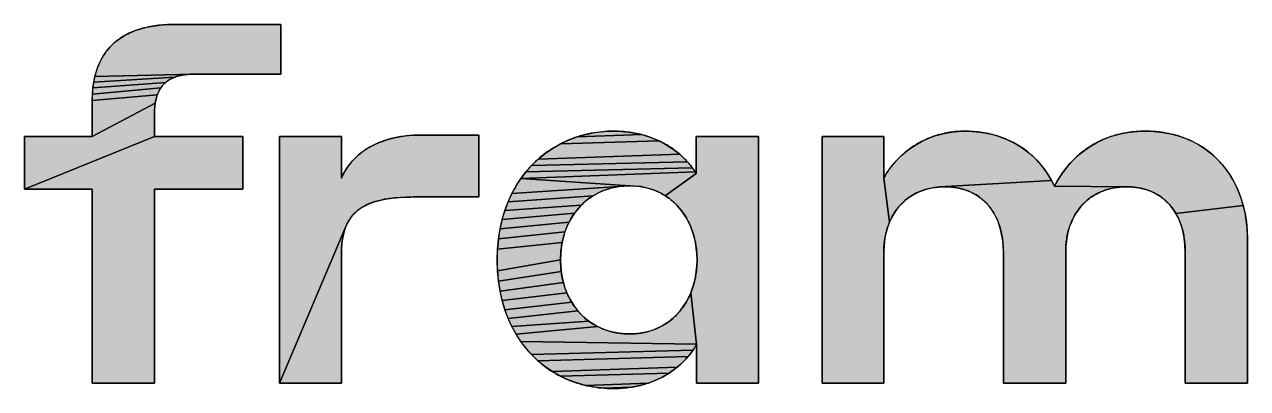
# Model space of a CAD drawing. Header units: millimetres. Extents: x 0 to 594, y 0 to 420.
# Drawn here: x 489.77 to 514, y 74.31 to 81.52 of the extents above; entities that cross this region are included whole.
import ezdxf

# ---------------------------------------------------------------- set-up
doc = ezdxf.new("R2010")
doc.units = ezdxf.units.MM
doc.header["$LTSCALE"] = 32.67
doc.layers.get('0').update_dxf_attribs({"linetype": 'CONTINUOUS'})

msp = doc.modelspace()

# ---------------------------------------------------------------- hatches: boundary and pattern name
at = {"linetype": 'CONTINUOUS'}
for points in [[(492.598, 81.521), (492.746, 81.524), (494.851, 81.524), (494.851, 80.539), (493.123, 80.539), (491.166, 80.494), (491.196, 80.601), (491.232, 80.702), (491.275, 80.798), (491.324, 80.888), (491.381, 80.973), (491.444, 81.052), (491.514, 81.126), (491.59, 81.193), (491.674, 81.255), (491.765, 81.31), (491.863, 81.359), (491.968, 81.403), (492.079, 81.439), (492.198, 81.47), (492.324, 81.493), (492.458, 81.51)], [(492.609, 80.406), (492.569, 80.376), (491.127, 80.266), (491.143, 80.383), (492.747, 80.48), (492.698, 80.458), (492.651, 80.434)], [(492.801, 80.498), (492.747, 80.48), (491.143, 80.383), (491.166, 80.494), (493.123, 80.539), (493.051, 80.537), (492.983, 80.532), (492.918, 80.524), (492.858, 80.512)], [(492.423, 80.177), (492.403, 80.128), (491.114, 80.017), (491.117, 80.144), (492.472, 80.266), (492.446, 80.223)], [(492.501, 80.305), (492.472, 80.266), (491.117, 80.144), (491.127, 80.266), (492.569, 80.376), (492.533, 80.342)], [(492.35, 79.776), (492.35, 79.303), (489.772, 78.26), (489.772, 79.303), (491.114, 79.303), (492.363, 79.965), (492.356, 79.905), (492.351, 79.842)], [(492.373, 80.022), (492.363, 79.965), (491.114, 79.303), (491.114, 80.017), (492.403, 80.128), (492.387, 80.077)], [(494.098, 79.303), (494.098, 78.26), (492.35, 78.26), (492.35, 74.417), (491.114, 74.417), (491.114, 78.26), (489.772, 78.26), (492.35, 79.303)], [(497.507, 79.329), (497.634, 79.332), (498.773, 79.332), (498.773, 78.106), (497.469, 78.106), (497.342, 78.104), (497.222, 78.098), (497.109, 78.089), (497.002, 78.076), (496.902, 78.06), (496.808, 78.039), (496.72, 78.015), (496.638, 77.987), (496.562, 77.955), (496.492, 77.919), (496.427, 77.879), (496.369, 77.835), (496.311, 77.783), (496.259, 77.726), (496.213, 77.663), (496.174, 77.596), (496.14, 77.524), (494.823, 74.417), (494.823, 79.303), (496.05, 79.303), (496.05, 78.482), (496.079, 78.542), (496.115, 78.608), (496.159, 78.678), (496.213, 78.752), (496.276, 78.827), (496.35, 78.902), (496.413, 78.958), (496.483, 79.012), (496.56, 79.064), (496.645, 79.113), (496.738, 79.159), (496.838, 79.201), (496.947, 79.238), (497.066, 79.27), (497.167, 79.292), (497.274, 79.309), (497.387, 79.321)], [(502.119, 79.306), (502.231, 79.266), (502.336, 79.221), (500.387, 79.158), (500.549, 79.234), (500.718, 79.296), (502, 79.341)], [(501.255, 79.402), (501.443, 79.409), (501.594, 79.405), (501.737, 79.391), (501.872, 79.37), (502, 79.341), (500.718, 79.296), (500.892, 79.345), (501.071, 79.381)], [(503.075, 78.569), (503.075, 79.303), (504.311, 79.303), (504.311, 74.417), (503.085, 74.417), (503.085, 75.189), (502.971, 76.206), (503.008, 76.306), (503.039, 76.409), (503.063, 76.517), (503.08, 76.628), (503.091, 76.743), (503.095, 76.86), (503.091, 76.977), (503.08, 77.092), (503.063, 77.203), (503.039, 77.31), (503.008, 77.414), (502.971, 77.514), (502.927, 77.61), (502.878, 77.7), (502.822, 77.786), (502.761, 77.867), (502.695, 77.942), (502.623, 78.011), (502.546, 78.075), (502.464, 78.132)], [(506.796, 77.024), (506.796, 74.417), (505.57, 74.417), (505.57, 79.303), (506.796, 79.303), (506.796, 78.482), (506.907, 77.608), (506.873, 77.52), (506.846, 77.428), (506.824, 77.332), (506.808, 77.233), (506.799, 77.13)], [(508.399, 79.409), (508.543, 79.405), (508.684, 79.392), (508.82, 79.37), (508.951, 79.341), (509.078, 79.304), (509.2, 79.258), (509.317, 79.206), (509.429, 79.146), (509.535, 79.079), (509.636, 79.005), (509.732, 78.925), (509.821, 78.839), (509.905, 78.746), (509.982, 78.647), (510.053, 78.543), (510.117, 78.433), (507.9, 78.305), (507.8, 78.294), (507.705, 78.277), (507.613, 78.253), (507.526, 78.222), (507.443, 78.186), (507.364, 78.143), (507.289, 78.094), (507.22, 78.04), (507.155, 77.98), (507.095, 77.916), (507.04, 77.846), (506.99, 77.771), (506.946, 77.692), (506.907, 77.608), (506.796, 78.482), (506.834, 78.552), (506.881, 78.625), (506.937, 78.7), (507, 78.778), (507.072, 78.856), (507.152, 78.933), (507.24, 79.008), (507.337, 79.08), (507.441, 79.148), (507.554, 79.21), (507.675, 79.266), (507.803, 79.315), (507.912, 79.347), (508.026, 79.373), (508.145, 79.393), (508.27, 79.405)], [(511.971, 79.409), (512.145, 79.403), (512.312, 79.385), (512.473, 79.356), (512.627, 79.315), (512.774, 79.264), (512.914, 79.202), (513.047, 79.13), (513.171, 79.049), (513.288, 78.958), (513.397, 78.858), (513.498, 78.749), (513.59, 78.632), (513.674, 78.507), (513.748, 78.375), (513.813, 78.235), (513.869, 78.089), (513.915, 77.936), (512.58, 77.78), (512.532, 77.854), (512.48, 77.923), (512.423, 77.987), (512.361, 78.046), (512.294, 78.099), (512.223, 78.147), (512.147, 78.189), (512.067, 78.225), (511.982, 78.254), (511.894, 78.278), (511.801, 78.295), (511.705, 78.305), (511.605, 78.308), (510.175, 78.318), (510.221, 78.404), (510.274, 78.493), (510.335, 78.584), (510.405, 78.676), (510.482, 78.768), (510.569, 78.859), (510.665, 78.946), (510.769, 79.03), (510.884, 79.109), (511.008, 79.181), (511.142, 79.246), (511.286, 79.301), (511.409, 79.338), (511.539, 79.368), (511.676, 79.391), (511.82, 79.404)], [(502.433, 79.172), (502.552, 79.102), (502.658, 79.028), (502.752, 78.952), (499.945, 78.854), (500.084, 78.968), (500.232, 79.069), (500.387, 79.158), (502.336, 79.221)], [(502.964, 78.734), (503.001, 78.686), (499.705, 78.604), (499.815, 78.728), (502.905, 78.804)], [(502.834, 78.877), (502.905, 78.804), (499.815, 78.728), (499.945, 78.854), (502.752, 78.952)], [(503.032, 78.642), (503.056, 78.603), (499.603, 78.469), (499.705, 78.604), (503.001, 78.686)], [(503.075, 78.569), (502.464, 78.132), (502.376, 78.182), (502.285, 78.225), (502.189, 78.261), (502.088, 78.29), (501.983, 78.311), (501.874, 78.323), (501.762, 78.328), (499.603, 78.469), (503.056, 78.603)], [(501.127, 78.182), (501.037, 78.132), (499.352, 78.011), (499.426, 78.173), (501.645, 78.323), (501.533, 78.311), (501.424, 78.29), (501.321, 78.261), (501.221, 78.225)], [(499.51, 78.326), (499.603, 78.469), (501.762, 78.328), (501.645, 78.323), (499.426, 78.173)], [(508.103, 78.305), (508.003, 78.308), (507.9, 78.305), (510.117, 78.433), (510.175, 78.318), (511.605, 78.308), (511.502, 78.305), (511.402, 78.294), (511.307, 78.277), (511.215, 78.253), (511.128, 78.222), (511.044, 78.186), (510.966, 78.143), (510.891, 78.094), (510.821, 78.04), (510.757, 77.98), (510.697, 77.916), (510.642, 77.846), (510.592, 77.771), (510.547, 77.692), (510.509, 77.608), (510.475, 77.52), (510.448, 77.428), (510.426, 77.332), (510.41, 77.233), (510.401, 77.13), (510.398, 77.024), (510.398, 74.417), (509.162, 74.417), (509.162, 77.024), (509.159, 77.133), (509.15, 77.237), (509.135, 77.338), (509.115, 77.435), (509.089, 77.528), (509.057, 77.617), (509.02, 77.7), (508.978, 77.78), (508.931, 77.854), (508.878, 77.923), (508.821, 77.987), (508.759, 78.046), (508.692, 78.099), (508.621, 78.147), (508.545, 78.189), (508.465, 78.225), (508.381, 78.254), (508.292, 78.278), (508.199, 78.295)], [(500.874, 78.011), (500.8, 77.942), (499.287, 77.84), (499.352, 78.011), (501.037, 78.132), (500.953, 78.075)], [(500.612, 77.7), (500.562, 77.61), (499.192, 77.472), (499.234, 77.66), (500.669, 77.786)], [(500.731, 77.867), (500.669, 77.786), (499.234, 77.66), (499.287, 77.84), (500.8, 77.942)], [(513.915, 77.936), (513.952, 77.776), (513.978, 77.611), (513.994, 77.441), (513.999, 77.265), (513.999, 74.417), (512.763, 74.417), (512.763, 77.024), (512.76, 77.133), (512.751, 77.237), (512.737, 77.338), (512.716, 77.435), (512.69, 77.528), (512.659, 77.617), (512.622, 77.7), (512.58, 77.78)], [(500.517, 77.514), (500.479, 77.414), (499.161, 77.276), (499.192, 77.472), (500.562, 77.61)], [(496.05, 76.985), (496.05, 74.417), (494.823, 74.417), (496.14, 77.524), (496.112, 77.447), (496.089, 77.365), (496.072, 77.278), (496.06, 77.186), (496.052, 77.088)], [(500.448, 77.31), (500.423, 77.203), (499.142, 77.072), (499.161, 77.276), (500.479, 77.414)], [(500.405, 77.092), (500.394, 76.977), (500.391, 76.86), (499.142, 76.645), (499.136, 76.86), (499.142, 77.072), (500.423, 77.203)], [(500.394, 76.743), (500.405, 76.628), (499.161, 76.439), (499.142, 76.645), (500.391, 76.86)], [(500.423, 76.517), (500.448, 76.409), (499.192, 76.242), (499.161, 76.439), (500.405, 76.628)], [(500.479, 76.306), (500.517, 76.206), (499.234, 76.052), (499.192, 76.242), (500.448, 76.409)], [(500.562, 76.11), (500.612, 76.019), (499.287, 75.872), (499.234, 76.052), (500.517, 76.206)], [(501.762, 75.392), (501.874, 75.396), (501.983, 75.409), (502.088, 75.43), (502.189, 75.458), (502.285, 75.494), (502.376, 75.538), (502.464, 75.588), (502.546, 75.645), (502.623, 75.708), (502.695, 75.778), (502.761, 75.853), (502.822, 75.934), (502.878, 76.019), (502.927, 76.11), (502.971, 76.206), (503.085, 75.189), (499.602, 75.242), (499.509, 75.386), (501.127, 75.538), (501.221, 75.494), (501.321, 75.458), (501.424, 75.43), (501.533, 75.409), (501.645, 75.396)], [(500.669, 75.934), (500.731, 75.853), (499.351, 75.701), (499.287, 75.872), (500.612, 76.019)], [(500.874, 75.708), (500.953, 75.645), (499.425, 75.539), (499.351, 75.701), (500.731, 75.853), (500.8, 75.778)], [(501.037, 75.588), (501.127, 75.538), (499.509, 75.386), (499.425, 75.539), (500.953, 75.645)], [(503.044, 75.115), (503.015, 75.07), (499.814, 74.984), (499.704, 75.108), (499.602, 75.242), (503.085, 75.189), (503.067, 75.155)], [(502.979, 75.02), (502.921, 74.948), (499.944, 74.859), (499.814, 74.984), (503.015, 75.07)], [(502.852, 74.871), (502.771, 74.792), (502.701, 74.733), (500.229, 74.646), (500.082, 74.746), (499.944, 74.859), (502.921, 74.948)], [(502.625, 74.674), (502.541, 74.617), (500.384, 74.558), (500.229, 74.646), (502.701, 74.733)], [(502.45, 74.562), (502.351, 74.51), (502.245, 74.462), (502.13, 74.419), (500.886, 74.374), (500.713, 74.422), (500.545, 74.484), (500.384, 74.558), (502.541, 74.617)], [(502.008, 74.383), (501.904, 74.358), (501.794, 74.338), (501.247, 74.318), (501.064, 74.339), (500.886, 74.374), (502.13, 74.419)], [(501.68, 74.323), (501.559, 74.314), (501.434, 74.311), (501.247, 74.318), (501.794, 74.338)]]:
    msp.add_hatch(color=7, dxfattribs=at).paths.add_polyline_path(points)

# ---------------------------------------------------------------- linework, layer by layer
at = {"color": 7, "linetype": 'CONTINUOUS'}
for p, q in [((494.851, 81.524), (492.746, 81.524)), ((494.851, 80.539), (494.851, 81.524)), ((493.123, 80.539), (494.851, 80.539)), ((491.114, 80.017), (491.114, 79.303)), ((492.35, 79.303), (492.35, 79.776)), ((491.114, 79.303), (489.772, 79.303)), ((489.772, 79.303), (489.772, 78.26)), ((494.098, 79.303), (492.35, 79.303)), ((494.098, 78.26), (494.098, 79.303)), ((496.05, 79.303), (494.823, 79.303)), ((494.823, 79.303), (494.823, 74.417)), ((496.05, 78.482), (496.05, 79.303)), ((498.773, 79.332), (497.634, 79.332)), ((498.773, 78.106), (498.773, 79.332)), ((504.311, 79.303), (503.075, 79.303)), ((503.075, 79.303), (503.075, 78.569)), ((504.311, 74.417), (504.311, 79.303)), ((506.796, 79.303), (505.57, 79.303)), ((505.57, 79.303), (505.57, 74.417)), ((506.796, 78.482), (506.796, 79.303)), ((489.772, 78.26), (491.114, 78.26)), ((491.114, 78.26), (491.114, 74.417)), ((492.35, 78.26), (494.098, 78.26)), ((492.35, 74.417), (492.35, 78.26)), ((497.469, 78.106), (498.773, 78.106)), ((513.999, 74.417), (513.999, 77.265)), ((496.05, 74.417), (496.05, 76.985)), ((506.796, 74.417), (506.796, 77.024)), ((509.162, 77.024), (509.162, 74.417)), ((510.398, 74.417), (510.398, 77.024)), ((512.763, 77.024), (512.763, 74.417)), ((503.085, 75.189), (503.085, 74.417)), ((491.114, 74.417), (492.35, 74.417)), ((494.823, 74.417), (496.05, 74.417)), ((503.085, 74.417), (504.311, 74.417)), ((505.57, 74.417), (506.796, 74.417)), ((509.162, 74.417), (510.398, 74.417)), ((512.763, 74.417), (513.999, 74.417))]:
    msp.add_line(p, q, dxfattribs=at)
for points in [[(492.746, 81.524), (492.699, 81.524), (492.652, 81.523), (492.607, 81.521), (492.561, 81.519), (492.517, 81.516), (492.473, 81.512), (492.431, 81.507), (492.388, 81.502), (492.347, 81.497), (492.306, 81.49), (492.266, 81.483), (492.227, 81.476), (492.188, 81.467), (492.15, 81.458), (492.113, 81.449), (492.076, 81.438), (492.04, 81.427), (492.005, 81.416), (491.971, 81.404), (491.937, 81.391), (491.904, 81.377), (491.871, 81.363), (491.84, 81.349), (491.809, 81.333), (491.779, 81.318), (491.749, 81.301), (491.72, 81.284), (491.692, 81.266), (491.664, 81.248), (491.638, 81.229), (491.611, 81.21), (491.586, 81.189), (491.561, 81.169), (491.537, 81.147), (491.514, 81.126), (491.491, 81.103), (491.469, 81.08), (491.447, 81.057), (491.427, 81.032), (491.407, 81.008), (491.387, 80.982), (491.369, 80.957), (491.351, 80.93), (491.333, 80.903), (491.317, 80.876), (491.301, 80.848), (491.285, 80.819), (491.271, 80.79), (491.257, 80.76), (491.243, 80.73), (491.231, 80.699), (491.219, 80.668), (491.207, 80.636), (491.197, 80.604), (491.187, 80.571), (491.177, 80.538), (491.168, 80.504), (491.16, 80.469), (491.153, 80.434), (491.146, 80.399), (491.14, 80.363), (491.135, 80.326), (491.13, 80.29), (491.126, 80.252), (491.122, 80.214), (491.119, 80.176), (491.117, 80.137), (491.115, 80.098), (491.114, 80.058), (491.114, 80.017)], [(492.598, 81.521), (492.746, 81.524), (494.851, 81.524), (494.851, 80.539), (493.123, 80.539), (491.166, 80.494), (491.196, 80.601), (491.232, 80.702), (491.275, 80.798), (491.324, 80.888), (491.381, 80.973), (491.444, 81.052), (491.514, 81.126), (491.59, 81.193), (491.674, 81.255), (491.765, 81.31), (491.863, 81.359), (491.968, 81.403), (492.079, 81.439), (492.198, 81.47), (492.324, 81.493), (492.458, 81.51), (492.598, 81.521)], [(492.609, 80.406), (492.569, 80.376), (491.127, 80.266), (491.143, 80.383), (492.747, 80.48), (492.698, 80.458), (492.651, 80.434), (492.609, 80.406)], [(492.801, 80.498), (492.747, 80.48), (491.143, 80.383), (491.166, 80.494), (493.123, 80.539), (493.051, 80.537), (492.983, 80.532), (492.918, 80.524), (492.858, 80.512), (492.801, 80.498)], [(492.35, 79.776), (492.35, 79.797), (492.351, 79.817), (492.351, 79.837), (492.352, 79.857), (492.353, 79.877), (492.355, 79.896), (492.357, 79.915), (492.359, 79.934), (492.361, 79.952), (492.364, 79.971), (492.367, 79.989), (492.37, 80.006), (492.374, 80.024), (492.378, 80.041), (492.382, 80.058), (492.386, 80.075), (492.391, 80.091), (492.396, 80.107), (492.401, 80.123), (492.407, 80.138), (492.413, 80.153), (492.419, 80.168), (492.426, 80.183), (492.432, 80.197), (492.44, 80.212), (492.447, 80.225), (492.455, 80.239), (492.463, 80.252), (492.471, 80.265), (492.48, 80.278), (492.489, 80.29), (492.498, 80.302), (492.508, 80.314), (492.518, 80.325), (492.528, 80.337), (492.539, 80.348), (492.55, 80.358), (492.561, 80.368), (492.573, 80.379), (492.584, 80.388), (492.597, 80.398), (492.609, 80.407), (492.622, 80.416), (492.635, 80.424), (492.649, 80.432), (492.663, 80.44), (492.677, 80.448), (492.692, 80.455), (492.707, 80.462), (492.722, 80.469), (492.737, 80.476), (492.753, 80.482), (492.77, 80.488), (492.786, 80.493), (492.803, 80.498), (492.82, 80.503), (492.838, 80.508), (492.856, 80.512), (492.874, 80.516), (492.893, 80.52), (492.912, 80.523), (492.932, 80.526), (492.951, 80.529), (492.972, 80.531), (492.992, 80.533), (493.013, 80.535), (493.034, 80.536), (493.056, 80.537), (493.078, 80.538), (493.1, 80.539), (493.123, 80.539)], [(492.423, 80.177), (492.403, 80.128), (491.114, 80.017), (491.117, 80.144), (492.472, 80.266), (492.446, 80.223), (492.423, 80.177)], [(492.501, 80.305), (492.472, 80.266), (491.117, 80.144), (491.127, 80.266), (492.569, 80.376), (492.533, 80.342), (492.501, 80.305)], [(492.35, 79.776), (492.35, 79.303), (489.772, 78.26), (489.772, 79.303), (491.114, 79.303), (492.363, 79.965), (492.356, 79.905), (492.351, 79.842), (492.35, 79.776)], [(492.373, 80.022), (492.363, 79.965), (491.114, 79.303), (491.114, 80.017), (492.403, 80.128), (492.387, 80.077), (492.373, 80.022)], [(494.098, 79.303), (494.098, 78.26), (492.35, 78.26), (492.35, 74.417), (491.114, 74.417), (491.114, 78.26), (489.772, 78.26), (492.35, 79.303), (494.098, 79.303)], [(497.507, 79.329), (497.634, 79.332), (498.773, 79.332), (498.773, 78.106), (497.469, 78.106), (497.342, 78.104), (497.222, 78.098), (497.109, 78.089), (497.002, 78.076), (496.902, 78.06), (496.808, 78.039), (496.72, 78.015), (496.638, 77.987), (496.562, 77.955), (496.492, 77.919), (496.427, 77.879), (496.369, 77.835), (496.311, 77.783), (496.259, 77.726), (496.213, 77.663), (496.174, 77.596), (496.14, 77.524), (494.823, 74.417), (494.823, 79.303), (496.05, 79.303), (496.05, 78.482), (496.079, 78.542), (496.115, 78.608), (496.159, 78.678), (496.213, 78.752), (496.276, 78.827), (496.35, 78.902), (496.413, 78.958), (496.483, 79.012), (496.56, 79.064), (496.645, 79.113), (496.738, 79.159), (496.838, 79.201), (496.947, 79.238), (497.066, 79.27), (497.167, 79.292), (497.274, 79.309), (497.387, 79.321), (497.507, 79.329)], [(497.634, 79.332), (497.593, 79.332), (497.554, 79.331), (497.515, 79.329), (497.477, 79.328), (497.439, 79.325), (497.402, 79.323), (497.366, 79.319), (497.33, 79.316), (497.295, 79.311), (497.26, 79.307), (497.226, 79.302), (497.193, 79.296), (497.16, 79.29), (497.128, 79.284), (497.097, 79.277), (497.066, 79.27), (497.031, 79.262), (496.997, 79.253), (496.964, 79.243), (496.931, 79.233), (496.9, 79.223), (496.869, 79.212), (496.838, 79.201), (496.809, 79.19), (496.78, 79.178), (496.751, 79.166), (496.724, 79.153), (496.697, 79.14), (496.671, 79.127), (496.645, 79.113), (496.616, 79.097), (496.588, 79.081), (496.56, 79.064), (496.534, 79.047), (496.508, 79.03), (496.483, 79.012), (496.459, 78.994), (496.436, 78.976), (496.413, 78.958), (496.391, 78.939), (496.37, 78.921), (496.35, 78.902), (496.329, 78.882), (496.308, 78.861), (496.289, 78.841), (496.27, 78.82), (496.252, 78.8), (496.234, 78.779), (496.218, 78.759), (496.202, 78.738), (496.187, 78.718), (496.173, 78.698), (496.159, 78.678), (496.146, 78.659), (496.134, 78.639), (496.122, 78.62), (496.111, 78.601), (496.101, 78.583), (496.091, 78.565), (496.082, 78.548), (496.073, 78.53), (496.065, 78.514), (496.057, 78.498), (496.05, 78.482)], [(501.443, 79.409), (501.386, 79.409), (501.329, 79.407), (501.272, 79.403), (501.216, 79.399), (501.16, 79.393), (501.104, 79.385), (501.049, 79.377), (500.995, 79.367), (500.94, 79.356), (500.886, 79.344), (500.833, 79.33), (500.78, 79.315), (500.728, 79.299), (500.676, 79.282), (500.625, 79.264), (500.574, 79.244), (500.524, 79.223), (500.474, 79.201), (500.426, 79.177), (500.377, 79.153), (500.33, 79.127), (500.283, 79.1), (500.236, 79.072), (500.191, 79.043), (500.146, 79.012), (500.102, 78.981), (500.059, 78.948), (500.016, 78.914), (499.974, 78.879), (499.933, 78.843), (499.893, 78.806), (499.854, 78.768), (499.815, 78.728), (499.778, 78.689), (499.743, 78.649), (499.708, 78.608), (499.674, 78.565), (499.641, 78.522), (499.609, 78.478), (499.577, 78.432), (499.547, 78.386), (499.518, 78.339), (499.489, 78.29), (499.462, 78.241), (499.435, 78.191), (499.41, 78.14), (499.385, 78.088), (499.362, 78.035), (499.34, 77.981), (499.318, 77.926), (499.298, 77.871), (499.279, 77.814), (499.261, 77.756), (499.244, 77.698), (499.228, 77.639), (499.214, 77.578), (499.201, 77.517), (499.188, 77.455), (499.178, 77.393), (499.168, 77.329), (499.159, 77.264), (499.152, 77.199), (499.146, 77.133), (499.142, 77.066), (499.138, 76.998), (499.136, 76.929), (499.136, 76.86)], [(502.119, 79.306), (502.231, 79.266), (502.336, 79.221), (500.387, 79.158), (500.549, 79.234), (500.718, 79.296), (502, 79.341), (502.119, 79.306)], [(501.255, 79.402), (501.443, 79.409), (501.594, 79.405), (501.737, 79.391), (501.872, 79.37), (502, 79.341), (500.718, 79.296), (500.892, 79.345), (501.071, 79.381), (501.255, 79.402)], [(503.075, 78.569), (503.07, 78.579), (503.064, 78.589), (503.058, 78.6), (503.051, 78.611), (503.044, 78.623), (503.036, 78.635), (503.027, 78.648), (503.018, 78.662), (503.009, 78.675), (502.998, 78.69), (502.987, 78.704), (502.976, 78.719), (502.964, 78.734), (502.95, 78.751), (502.936, 78.768), (502.921, 78.786), (502.905, 78.804), (502.888, 78.822), (502.871, 78.84), (502.853, 78.858), (502.834, 78.877), (502.815, 78.896), (502.795, 78.915), (502.774, 78.934), (502.752, 78.952), (502.73, 78.971), (502.707, 78.99), (502.683, 79.009), (502.658, 79.028), (502.633, 79.047), (502.607, 79.065), (502.58, 79.084), (502.552, 79.102), (502.524, 79.12), (502.494, 79.137), (502.464, 79.155), (502.433, 79.172), (502.404, 79.187), (502.374, 79.203), (502.344, 79.217), (502.313, 79.232), (502.281, 79.246), (502.248, 79.259), (502.215, 79.273), (502.181, 79.285), (502.146, 79.298), (502.11, 79.309), (502.074, 79.321), (502.037, 79.331), (502, 79.341), (501.966, 79.35), (501.933, 79.357), (501.898, 79.365), (501.864, 79.371), (501.828, 79.378), (501.792, 79.383), (501.756, 79.389), (501.719, 79.393), (501.681, 79.397), (501.643, 79.401), (501.604, 79.404), (501.565, 79.406), (501.525, 79.408), (501.484, 79.409), (501.443, 79.409)], [(503.075, 78.569), (503.075, 79.303), (504.311, 79.303), (504.311, 74.417), (503.085, 74.417), (503.085, 75.189), (502.971, 76.206), (503.008, 76.306), (503.039, 76.409), (503.063, 76.517), (503.08, 76.628), (503.091, 76.743), (503.095, 76.86), (503.091, 76.977), (503.08, 77.092), (503.063, 77.203), (503.039, 77.31), (503.008, 77.414), (502.971, 77.514), (502.927, 77.61), (502.878, 77.7), (502.822, 77.786), (502.761, 77.867), (502.695, 77.942), (502.623, 78.011), (502.546, 78.075), (502.464, 78.132), (503.075, 78.569)], [(506.796, 77.024), (506.796, 74.417), (505.57, 74.417), (505.57, 79.303), (506.796, 79.303), (506.796, 78.482), (506.907, 77.608), (506.873, 77.52), (506.846, 77.428), (506.824, 77.332), (506.808, 77.233), (506.799, 77.13), (506.796, 77.024)], [(508.399, 79.409), (508.543, 79.405), (508.684, 79.392), (508.82, 79.37), (508.951, 79.341), (509.078, 79.304), (509.2, 79.258), (509.317, 79.206), (509.429, 79.146), (509.535, 79.079), (509.636, 79.005), (509.732, 78.925), (509.821, 78.839), (509.905, 78.746), (509.982, 78.647), (510.053, 78.543), (510.117, 78.433), (507.9, 78.305), (507.8, 78.294), (507.705, 78.277), (507.613, 78.253), (507.526, 78.222), (507.443, 78.186), (507.364, 78.143), (507.289, 78.094), (507.22, 78.04), (507.155, 77.98), (507.095, 77.916), (507.04, 77.846), (506.99, 77.771), (506.946, 77.692), (506.907, 77.608), (506.796, 78.482), (506.834, 78.552), (506.881, 78.625), (506.937, 78.7), (507, 78.778), (507.072, 78.856), (507.152, 78.933), (507.24, 79.008), (507.337, 79.08), (507.441, 79.148), (507.554, 79.21), (507.675, 79.266), (507.803, 79.315), (507.912, 79.347), (508.026, 79.373), (508.145, 79.393), (508.27, 79.405), (508.399, 79.409)], [(508.399, 79.409), (508.36, 79.409), (508.322, 79.408), (508.284, 79.406), (508.247, 79.403), (508.21, 79.4), (508.174, 79.396), (508.138, 79.392), (508.103, 79.387), (508.068, 79.381), (508.033, 79.375), (507.999, 79.368), (507.965, 79.36), (507.932, 79.352), (507.899, 79.344), (507.867, 79.334), (507.835, 79.325), (507.803, 79.315), (507.768, 79.302), (507.734, 79.29), (507.7, 79.276), (507.666, 79.263), (507.633, 79.248), (507.601, 79.233), (507.569, 79.218), (507.538, 79.202), (507.508, 79.186), (507.478, 79.169), (507.448, 79.152), (507.42, 79.134), (507.391, 79.117), (507.364, 79.098), (507.337, 79.08), (507.306, 79.058), (507.276, 79.036), (507.247, 79.013), (507.219, 78.991), (507.192, 78.968), (507.165, 78.944), (507.139, 78.921), (507.114, 78.897), (507.09, 78.873), (507.066, 78.85), (507.043, 78.826), (507.021, 78.802), (507, 78.778), (506.98, 78.754), (506.96, 78.73), (506.941, 78.706), (506.923, 78.683), (506.906, 78.659), (506.889, 78.636), (506.873, 78.613), (506.859, 78.591), (506.844, 78.568), (506.831, 78.546), (506.818, 78.524), (506.807, 78.503), (506.796, 78.482)], [(510.175, 78.318), (510.159, 78.354), (510.141, 78.389), (510.123, 78.423), (510.104, 78.457), (510.085, 78.491), (510.065, 78.524), (510.044, 78.556), (510.023, 78.588), (510.002, 78.62), (509.979, 78.651), (509.956, 78.681), (509.933, 78.711), (509.909, 78.741), (509.884, 78.77), (509.859, 78.798), (509.833, 78.826), (509.807, 78.853), (509.78, 78.88), (509.753, 78.906), (509.725, 78.931), (509.696, 78.956), (509.667, 78.98), (509.638, 79.004), (509.608, 79.027), (509.577, 79.05), (509.546, 79.072), (509.515, 79.093), (509.483, 79.113), (509.45, 79.133), (509.417, 79.153), (509.383, 79.171), (509.349, 79.189), (509.315, 79.207), (509.28, 79.224), (509.244, 79.24), (509.208, 79.255), (509.172, 79.27), (509.135, 79.284), (509.098, 79.297), (509.06, 79.309), (509.022, 79.321), (508.983, 79.332), (508.944, 79.343), (508.905, 79.352), (508.865, 79.361), (508.824, 79.37), (508.784, 79.377), (508.743, 79.384), (508.701, 79.39), (508.659, 79.395), (508.617, 79.399), (508.574, 79.403), (508.531, 79.406), (508.487, 79.408), (508.443, 79.409), (508.399, 79.409)], [(511.971, 79.409), (512.145, 79.403), (512.312, 79.385), (512.473, 79.356), (512.627, 79.315), (512.774, 79.264), (512.914, 79.202), (513.047, 79.13), (513.171, 79.049), (513.288, 78.958), (513.397, 78.858), (513.498, 78.749), (513.59, 78.632), (513.674, 78.507), (513.748, 78.375), (513.813, 78.235), (513.869, 78.089), (513.915, 77.936), (512.58, 77.78), (512.532, 77.854), (512.48, 77.923), (512.423, 77.987), (512.361, 78.046), (512.294, 78.099), (512.223, 78.147), (512.147, 78.189), (512.067, 78.225), (511.982, 78.254), (511.894, 78.278), (511.801, 78.295), (511.705, 78.305), (511.605, 78.308), (510.175, 78.318), (510.221, 78.404), (510.274, 78.493), (510.335, 78.584), (510.405, 78.676), (510.482, 78.768), (510.569, 78.859), (510.665, 78.946), (510.769, 79.03), (510.884, 79.109), (511.008, 79.181), (511.142, 79.246), (511.286, 79.301), (511.409, 79.338), (511.539, 79.368), (511.676, 79.391), (511.82, 79.404), (511.971, 79.409)], [(511.971, 79.409), (511.926, 79.409), (511.882, 79.408), (511.838, 79.405), (511.794, 79.403), (511.752, 79.399), (511.709, 79.395), (511.668, 79.39), (511.627, 79.384), (511.587, 79.377), (511.547, 79.37), (511.508, 79.362), (511.47, 79.353), (511.432, 79.344), (511.394, 79.334), (511.358, 79.324), (511.322, 79.313), (511.286, 79.301), (511.247, 79.287), (511.208, 79.273), (511.17, 79.257), (511.133, 79.242), (511.096, 79.225), (511.06, 79.208), (511.025, 79.19), (510.991, 79.172), (510.957, 79.153), (510.924, 79.134), (510.892, 79.114), (510.86, 79.094), (510.829, 79.073), (510.799, 79.052), (510.769, 79.03), (510.736, 79.005), (510.704, 78.979), (510.672, 78.953), (510.642, 78.926), (510.612, 78.899), (510.583, 78.872), (510.555, 78.845), (510.528, 78.817), (510.502, 78.789), (510.476, 78.761), (510.451, 78.733), (510.428, 78.704), (510.405, 78.676), (510.38, 78.645), (510.357, 78.614), (510.335, 78.584), (510.314, 78.553), (510.293, 78.523), (510.274, 78.493), (510.255, 78.463), (510.238, 78.433), (510.221, 78.404), (510.205, 78.375), (510.19, 78.346), (510.175, 78.318)], [(513.999, 77.265), (513.999, 77.32), (513.997, 77.374), (513.995, 77.428), (513.991, 77.482), (513.987, 77.534), (513.981, 77.587), (513.974, 77.638), (513.967, 77.69), (513.958, 77.74), (513.949, 77.791), (513.939, 77.84), (513.927, 77.889), (513.915, 77.938), (513.902, 77.986), (513.887, 78.033), (513.872, 78.08), (513.856, 78.126), (513.839, 78.171), (513.821, 78.216), (513.803, 78.26), (513.783, 78.304), (513.762, 78.347), (513.741, 78.389), (513.719, 78.43), (513.695, 78.471), (513.671, 78.511), (513.646, 78.55), (513.621, 78.589), (513.594, 78.627), (513.567, 78.664), (513.538, 78.7), (513.509, 78.736), (513.48, 78.77), (513.449, 78.804), (513.417, 78.838), (513.385, 78.87), (513.352, 78.901), (513.318, 78.932), (513.283, 78.962), (513.248, 78.991), (513.212, 79.019), (513.175, 79.046), (513.137, 79.072), (513.099, 79.098), (513.06, 79.122), (513.02, 79.146), (512.979, 79.168), (512.938, 79.19), (512.896, 79.211), (512.853, 79.231), (512.81, 79.249), (512.766, 79.267), (512.721, 79.284), (512.675, 79.3), (512.629, 79.315), (512.582, 79.328), (512.535, 79.341), (512.487, 79.353), (512.438, 79.363), (512.389, 79.373), (512.339, 79.381), (512.288, 79.389), (512.237, 79.395), (512.185, 79.4), (512.132, 79.404), (512.079, 79.407), (512.026, 79.409), (511.971, 79.409)], [(502.433, 79.172), (502.552, 79.102), (502.658, 79.028), (502.752, 78.952), (499.945, 78.854), (500.084, 78.968), (500.232, 79.069), (500.387, 79.158), (502.336, 79.221), (502.433, 79.172)], [(502.964, 78.734), (503.001, 78.686), (499.705, 78.604), (499.815, 78.728), (502.905, 78.804), (502.964, 78.734)], [(502.834, 78.877), (502.905, 78.804), (499.815, 78.728), (499.945, 78.854), (502.752, 78.952), (502.834, 78.877)], [(503.032, 78.642), (503.056, 78.603), (499.603, 78.469), (499.705, 78.604), (503.001, 78.686), (503.032, 78.642)], [(503.075, 78.569), (502.464, 78.132), (502.376, 78.182), (502.285, 78.225), (502.189, 78.261), (502.088, 78.29), (501.983, 78.311), (501.874, 78.323), (501.762, 78.328), (499.603, 78.469), (503.056, 78.603), (503.075, 78.569)], [(501.127, 78.182), (501.037, 78.132), (499.352, 78.011), (499.426, 78.173), (501.645, 78.323), (501.533, 78.311), (501.424, 78.29), (501.321, 78.261), (501.221, 78.225), (501.127, 78.182)], [(499.51, 78.326), (499.603, 78.469), (501.762, 78.328), (501.645, 78.323), (499.426, 78.173), (499.51, 78.326)], [(500.391, 76.86), (500.391, 76.896), (500.392, 76.933), (500.394, 76.969), (500.396, 77.004), (500.399, 77.04), (500.403, 77.075), (500.408, 77.11), (500.413, 77.144), (500.418, 77.179), (500.425, 77.212), (500.432, 77.246), (500.44, 77.279), (500.448, 77.312), (500.457, 77.344), (500.467, 77.377), (500.477, 77.408), (500.488, 77.44), (500.5, 77.471), (500.512, 77.501), (500.525, 77.531), (500.538, 77.561), (500.552, 77.59), (500.567, 77.619), (500.582, 77.647), (500.597, 77.675), (500.614, 77.703), (500.631, 77.73), (500.648, 77.756), (500.666, 77.783), (500.685, 77.808), (500.704, 77.833), (500.724, 77.858), (500.744, 77.882), (500.765, 77.905), (500.786, 77.928), (500.808, 77.951), (500.831, 77.972), (500.854, 77.994), (500.877, 78.014), (500.901, 78.034), (500.925, 78.054), (500.95, 78.073), (500.976, 78.091), (501.002, 78.109), (501.028, 78.126), (501.055, 78.142), (501.083, 78.158), (501.111, 78.173), (501.139, 78.188), (501.168, 78.202), (501.197, 78.215), (501.227, 78.227), (501.257, 78.239), (501.288, 78.25), (501.319, 78.261), (501.351, 78.27), (501.383, 78.279), (501.415, 78.288), (501.448, 78.295), (501.481, 78.302), (501.515, 78.308), (501.549, 78.313), (501.583, 78.317), (501.618, 78.321), (501.654, 78.324), (501.689, 78.326), (501.725, 78.327), (501.762, 78.328)], [(501.762, 78.328), (501.797, 78.327), (501.832, 78.326), (501.866, 78.324), (501.9, 78.321), (501.934, 78.317), (501.967, 78.313), (502, 78.308), (502.033, 78.302), (502.065, 78.295), (502.097, 78.288), (502.128, 78.279), (502.159, 78.27), (502.19, 78.261), (502.22, 78.25), (502.25, 78.239), (502.279, 78.227), (502.308, 78.215), (502.337, 78.202), (502.365, 78.188), (502.392, 78.173), (502.419, 78.158), (502.446, 78.142), (502.472, 78.126), (502.498, 78.109), (502.523, 78.091), (502.548, 78.073), (502.572, 78.054), (502.596, 78.034), (502.62, 78.014), (502.642, 77.994), (502.665, 77.972), (502.687, 77.951), (502.708, 77.928), (502.729, 77.905), (502.749, 77.882), (502.769, 77.858), (502.788, 77.833), (502.807, 77.808), (502.825, 77.783), (502.843, 77.756), (502.86, 77.73), (502.876, 77.703), (502.892, 77.675), (502.907, 77.647), (502.922, 77.619), (502.937, 77.59), (502.95, 77.561), (502.963, 77.531), (502.976, 77.501), (502.988, 77.471), (502.999, 77.44), (503.01, 77.408), (503.02, 77.377), (503.029, 77.344), (503.038, 77.312), (503.046, 77.279), (503.054, 77.246), (503.061, 77.212), (503.067, 77.179), (503.073, 77.144), (503.078, 77.11), (503.082, 77.075), (503.086, 77.04), (503.089, 77.004), (503.091, 76.969), (503.093, 76.933), (503.094, 76.896), (503.095, 76.86)], [(506.796, 77.024), (506.796, 77.057), (506.797, 77.09), (506.798, 77.122), (506.801, 77.155), (506.803, 77.186), (506.807, 77.218), (506.811, 77.249), (506.815, 77.28), (506.82, 77.311), (506.826, 77.341), (506.832, 77.371), (506.839, 77.4), (506.846, 77.429), (506.854, 77.458), (506.863, 77.487), (506.872, 77.515), (506.881, 77.542), (506.891, 77.57), (506.902, 77.597), (506.913, 77.623), (506.925, 77.649), (506.937, 77.675), (506.95, 77.7), (506.963, 77.725), (506.977, 77.749), (506.991, 77.773), (507.006, 77.797), (507.022, 77.82), (507.037, 77.843), (507.054, 77.865), (507.071, 77.886), (507.088, 77.908), (507.106, 77.928), (507.124, 77.949), (507.143, 77.968), (507.162, 77.988), (507.182, 78.006), (507.202, 78.025), (507.223, 78.043), (507.244, 78.06), (507.265, 78.076), (507.287, 78.093), (507.31, 78.108), (507.333, 78.123), (507.356, 78.138), (507.38, 78.152), (507.404, 78.165), (507.428, 78.178), (507.453, 78.191), (507.479, 78.202), (507.505, 78.214), (507.531, 78.224), (507.558, 78.234), (507.585, 78.244), (507.612, 78.252), (507.64, 78.26), (507.668, 78.268), (507.697, 78.275), (507.726, 78.281), (507.755, 78.287), (507.785, 78.292), (507.815, 78.296), (507.845, 78.3), (507.876, 78.303), (507.907, 78.305), (507.939, 78.307), (507.971, 78.308), (508.003, 78.308)], [(508.103, 78.305), (508.003, 78.308), (507.9, 78.305), (510.117, 78.433), (510.175, 78.318), (511.605, 78.308), (511.502, 78.305), (511.402, 78.294), (511.307, 78.277), (511.215, 78.253), (511.128, 78.222), (511.044, 78.186), (510.966, 78.143), (510.891, 78.094), (510.821, 78.04), (510.757, 77.98), (510.697, 77.916), (510.642, 77.846), (510.592, 77.771), (510.547, 77.692), (510.509, 77.608), (510.475, 77.52), (510.448, 77.428), (510.426, 77.332), (510.41, 77.233), (510.401, 77.13), (510.398, 77.024), (510.398, 74.417), (509.162, 74.417), (509.162, 77.024), (509.159, 77.133), (509.15, 77.237), (509.135, 77.338), (509.115, 77.435), (509.089, 77.528), (509.057, 77.617), (509.02, 77.7), (508.978, 77.78), (508.931, 77.854), (508.878, 77.923), (508.821, 77.987), (508.759, 78.046), (508.692, 78.099), (508.621, 78.147), (508.545, 78.189), (508.465, 78.225), (508.381, 78.254), (508.292, 78.278), (508.199, 78.295), (508.103, 78.305)], [(508.003, 78.308), (508.034, 78.308), (508.065, 78.307), (508.096, 78.305), (508.126, 78.303), (508.156, 78.3), (508.186, 78.297), (508.215, 78.292), (508.244, 78.288), (508.272, 78.282), (508.3, 78.276), (508.328, 78.269), (508.355, 78.262), (508.382, 78.254), (508.408, 78.246), (508.434, 78.236), (508.46, 78.227), (508.485, 78.216), (508.51, 78.205), (508.535, 78.194), (508.559, 78.182), (508.582, 78.169), (508.606, 78.156), (508.628, 78.142), (508.651, 78.128), (508.673, 78.113), (508.694, 78.098), (508.715, 78.082), (508.736, 78.066), (508.756, 78.049), (508.776, 78.031), (508.795, 78.013), (508.814, 77.995), (508.832, 77.976), (508.85, 77.956), (508.868, 77.936), (508.885, 77.915), (508.901, 77.894), (508.917, 77.873), (508.933, 77.851), (508.948, 77.828), (508.963, 77.805), (508.977, 77.782), (508.99, 77.758), (509.003, 77.734), (509.016, 77.709), (509.028, 77.684), (509.04, 77.658), (509.051, 77.632), (509.061, 77.605), (509.072, 77.578), (509.081, 77.551), (509.09, 77.523), (509.099, 77.495), (509.107, 77.466), (509.114, 77.437), (509.121, 77.407), (509.128, 77.377), (509.133, 77.347), (509.139, 77.317), (509.144, 77.285), (509.148, 77.254), (509.151, 77.222), (509.155, 77.19), (509.157, 77.158), (509.159, 77.125), (509.161, 77.092), (509.161, 77.058), (509.162, 77.024)], [(510.398, 77.024), (510.398, 77.057), (510.399, 77.09), (510.4, 77.122), (510.403, 77.155), (510.405, 77.186), (510.409, 77.218), (510.412, 77.249), (510.417, 77.28), (510.422, 77.311), (510.428, 77.341), (510.434, 77.371), (510.441, 77.4), (510.448, 77.429), (510.456, 77.458), (510.464, 77.487), (510.473, 77.515), (510.483, 77.542), (510.493, 77.57), (510.504, 77.597), (510.515, 77.623), (510.527, 77.649), (510.539, 77.675), (510.552, 77.7), (510.565, 77.725), (510.579, 77.749), (510.593, 77.773), (510.608, 77.797), (510.623, 77.82), (510.639, 77.843), (510.656, 77.865), (510.673, 77.886), (510.69, 77.908), (510.708, 77.928), (510.726, 77.949), (510.745, 77.968), (510.764, 77.988), (510.784, 78.006), (510.804, 78.025), (510.824, 78.043), (510.846, 78.06), (510.867, 78.076), (510.889, 78.093), (510.912, 78.108), (510.934, 78.123), (510.958, 78.138), (510.981, 78.152), (511.006, 78.165), (511.03, 78.178), (511.055, 78.191), (511.081, 78.202), (511.106, 78.214), (511.133, 78.224), (511.159, 78.234), (511.186, 78.244), (511.214, 78.252), (511.242, 78.26), (511.27, 78.268), (511.298, 78.275), (511.327, 78.281), (511.357, 78.287), (511.387, 78.292), (511.417, 78.296), (511.447, 78.3), (511.478, 78.303), (511.509, 78.305), (511.541, 78.307), (511.572, 78.308), (511.605, 78.308)], [(511.605, 78.308), (511.636, 78.308), (511.667, 78.307), (511.698, 78.305), (511.728, 78.303), (511.758, 78.3), (511.787, 78.297), (511.817, 78.292), (511.845, 78.288), (511.874, 78.282), (511.902, 78.276), (511.929, 78.269), (511.957, 78.262), (511.984, 78.254), (512.01, 78.246), (512.036, 78.236), (512.062, 78.227), (512.087, 78.216), (512.112, 78.205), (512.136, 78.194), (512.161, 78.182), (512.184, 78.169), (512.207, 78.156), (512.23, 78.142), (512.253, 78.128), (512.274, 78.113), (512.296, 78.098), (512.317, 78.082), (512.338, 78.066), (512.358, 78.049), (512.378, 78.031), (512.397, 78.013), (512.416, 77.995), (512.434, 77.976), (512.452, 77.956), (512.469, 77.936), (512.486, 77.915), (512.503, 77.894), (512.519, 77.873), (512.534, 77.851), (512.55, 77.828), (512.564, 77.805), (512.578, 77.782), (512.592, 77.758), (512.605, 77.734), (512.618, 77.709), (512.63, 77.684), (512.641, 77.658), (512.652, 77.632), (512.663, 77.605), (512.673, 77.578), (512.683, 77.551), (512.692, 77.523), (512.7, 77.495), (512.708, 77.466), (512.716, 77.437), (512.723, 77.407), (512.729, 77.377), (512.735, 77.347), (512.74, 77.317), (512.745, 77.285), (512.749, 77.254), (512.753, 77.222), (512.756, 77.19), (512.759, 77.158), (512.761, 77.125), (512.762, 77.092), (512.763, 77.058), (512.763, 77.024)], [(496.05, 76.985), (496.05, 77.018), (496.051, 77.051), (496.052, 77.082), (496.054, 77.114), (496.056, 77.144), (496.058, 77.175), (496.062, 77.204), (496.065, 77.234), (496.069, 77.262), (496.074, 77.291), (496.079, 77.318), (496.085, 77.346), (496.091, 77.372), (496.098, 77.399), (496.105, 77.424), (496.112, 77.449), (496.121, 77.474), (496.13, 77.498), (496.139, 77.522), (496.149, 77.545), (496.159, 77.568), (496.171, 77.59), (496.182, 77.612), (496.194, 77.633), (496.207, 77.654), (496.221, 77.674), (496.235, 77.694), (496.249, 77.713), (496.264, 77.732), (496.28, 77.751), (496.297, 77.769), (496.314, 77.786), (496.331, 77.803), (496.35, 77.819), (496.369, 77.835), (496.387, 77.85), (496.405, 77.863), (496.424, 77.877), (496.444, 77.89), (496.464, 77.903), (496.485, 77.915), (496.506, 77.927), (496.528, 77.938), (496.551, 77.949), (496.574, 77.96), (496.597, 77.971), (496.621, 77.98), (496.646, 77.99), (496.672, 77.999), (496.698, 78.008), (496.724, 78.016), (496.751, 78.024), (496.779, 78.032), (496.808, 78.039), (496.837, 78.046), (496.866, 78.053), (496.897, 78.059), (496.927, 78.064), (496.959, 78.07), (496.991, 78.075), (497.024, 78.079), (497.057, 78.084), (497.092, 78.087), (497.126, 78.091), (497.162, 78.094), (497.198, 78.097), (497.235, 78.099), (497.272, 78.101), (497.31, 78.103), (497.349, 78.104), (497.388, 78.105), (497.428, 78.105), (497.469, 78.106)], [(500.874, 78.011), (500.8, 77.942), (499.287, 77.84), (499.352, 78.011), (501.037, 78.132), (500.953, 78.075), (500.874, 78.011)], [(500.612, 77.7), (500.562, 77.61), (499.192, 77.472), (499.234, 77.66), (500.669, 77.786), (500.612, 77.7)], [(500.731, 77.867), (500.669, 77.786), (499.234, 77.66), (499.287, 77.84), (500.8, 77.942), (500.731, 77.867)], [(513.915, 77.936), (513.952, 77.776), (513.978, 77.611), (513.994, 77.441), (513.999, 77.265), (513.999, 74.417), (512.763, 74.417), (512.763, 77.024), (512.76, 77.133), (512.751, 77.237), (512.737, 77.338), (512.716, 77.435), (512.69, 77.528), (512.659, 77.617), (512.622, 77.7), (512.58, 77.78), (513.915, 77.936)], [(500.517, 77.514), (500.479, 77.414), (499.161, 77.276), (499.192, 77.472), (500.562, 77.61), (500.517, 77.514)], [(496.05, 76.985), (496.05, 74.417), (494.823, 74.417), (496.14, 77.524), (496.112, 77.447), (496.089, 77.365), (496.072, 77.278), (496.06, 77.186), (496.052, 77.088), (496.05, 76.985)], [(500.448, 77.31), (500.423, 77.203), (499.142, 77.072), (499.161, 77.276), (500.479, 77.414), (500.448, 77.31)], [(500.405, 77.092), (500.394, 76.977), (500.391, 76.86), (499.142, 76.645), (499.136, 76.86), (499.142, 77.072), (500.423, 77.203), (500.405, 77.092)], [(499.136, 76.86), (499.136, 76.792), (499.138, 76.724), (499.141, 76.657), (499.146, 76.592), (499.151, 76.527), (499.158, 76.462), (499.166, 76.399), (499.175, 76.336), (499.185, 76.275), (499.197, 76.214), (499.21, 76.154), (499.223, 76.095), (499.238, 76.037), (499.254, 75.979), (499.271, 75.923), (499.289, 75.867), (499.308, 75.812), (499.328, 75.758), (499.349, 75.706), (499.372, 75.653), (499.395, 75.602), (499.419, 75.552), (499.444, 75.503), (499.47, 75.454), (499.497, 75.407), (499.525, 75.36), (499.553, 75.315), (499.583, 75.27), (499.613, 75.226), (499.645, 75.184), (499.677, 75.142), (499.71, 75.101), (499.744, 75.061), (499.778, 75.022), (499.814, 74.984), (499.853, 74.944), (499.894, 74.905), (499.935, 74.867), (499.978, 74.83), (500.021, 74.794), (500.065, 74.76), (500.109, 74.727), (500.155, 74.695), (500.201, 74.664), (500.248, 74.634), (500.296, 74.606), (500.344, 74.579), (500.393, 74.553), (500.443, 74.529), (500.494, 74.506), (500.545, 74.484), (500.597, 74.463), (500.649, 74.444), (500.702, 74.425), (500.755, 74.409), (500.809, 74.393), (500.864, 74.379), (500.919, 74.366), (500.974, 74.355), (501.03, 74.344), (501.087, 74.335), (501.144, 74.328), (501.201, 74.322), (501.259, 74.317), (501.317, 74.313), (501.375, 74.311), (501.434, 74.311)], [(500.394, 76.743), (500.405, 76.628), (499.161, 76.439), (499.142, 76.645), (500.391, 76.86), (500.394, 76.743)], [(501.762, 75.392), (501.725, 75.392), (501.689, 75.394), (501.654, 75.396), (501.618, 75.399), (501.583, 75.402), (501.549, 75.407), (501.515, 75.412), (501.481, 75.418), (501.448, 75.424), (501.415, 75.432), (501.383, 75.44), (501.351, 75.449), (501.319, 75.459), (501.288, 75.469), (501.257, 75.48), (501.227, 75.492), (501.197, 75.505), (501.168, 75.518), (501.139, 75.532), (501.111, 75.546), (501.083, 75.561), (501.055, 75.577), (501.028, 75.594), (501.002, 75.611), (500.976, 75.628), (500.95, 75.647), (500.925, 75.666), (500.901, 75.685), (500.877, 75.705), (500.854, 75.726), (500.831, 75.747), (500.808, 75.769), (500.786, 75.792), (500.765, 75.815), (500.744, 75.838), (500.724, 75.862), (500.704, 75.887), (500.685, 75.912), (500.666, 75.937), (500.648, 75.963), (500.631, 75.99), (500.614, 76.017), (500.597, 76.044), (500.582, 76.072), (500.567, 76.101), (500.552, 76.13), (500.538, 76.159), (500.525, 76.189), (500.512, 76.219), (500.5, 76.249), (500.488, 76.28), (500.477, 76.312), (500.467, 76.343), (500.457, 76.375), (500.448, 76.408), (500.44, 76.441), (500.432, 76.474), (500.425, 76.507), (500.418, 76.541), (500.413, 76.576), (500.408, 76.61), (500.403, 76.645), (500.399, 76.68), (500.396, 76.715), (500.394, 76.751), (500.392, 76.787), (500.391, 76.823), (500.391, 76.86)], [(503.095, 76.86), (503.094, 76.823), (503.093, 76.787), (503.091, 76.751), (503.089, 76.715), (503.086, 76.68), (503.082, 76.645), (503.078, 76.61), (503.073, 76.576), (503.067, 76.541), (503.061, 76.507), (503.054, 76.474), (503.046, 76.441), (503.038, 76.408), (503.029, 76.375), (503.02, 76.343), (503.01, 76.312), (502.999, 76.28), (502.988, 76.249), (502.976, 76.219), (502.963, 76.189), (502.95, 76.159), (502.937, 76.13), (502.922, 76.101), (502.907, 76.072), (502.892, 76.044), (502.876, 76.017), (502.86, 75.99), (502.843, 75.963), (502.825, 75.937), (502.807, 75.912), (502.788, 75.887), (502.769, 75.862), (502.749, 75.838), (502.729, 75.815), (502.708, 75.792), (502.687, 75.769), (502.665, 75.747), (502.642, 75.726), (502.62, 75.705), (502.596, 75.685), (502.572, 75.666), (502.548, 75.647), (502.523, 75.628), (502.498, 75.611), (502.472, 75.594), (502.446, 75.577), (502.419, 75.561), (502.392, 75.546), (502.365, 75.532), (502.337, 75.518), (502.308, 75.505), (502.279, 75.492), (502.25, 75.48), (502.22, 75.469), (502.19, 75.459), (502.159, 75.449), (502.128, 75.44), (502.097, 75.432), (502.065, 75.424), (502.033, 75.418), (502, 75.412), (501.967, 75.407), (501.934, 75.402), (501.9, 75.399), (501.866, 75.396), (501.832, 75.394), (501.797, 75.392), (501.762, 75.392)], [(500.423, 76.517), (500.448, 76.409), (499.192, 76.242), (499.161, 76.439), (500.405, 76.628), (500.423, 76.517)], [(500.479, 76.306), (500.517, 76.206), (499.234, 76.052), (499.192, 76.242), (500.448, 76.409), (500.479, 76.306)], [(500.562, 76.11), (500.612, 76.019), (499.287, 75.872), (499.234, 76.052), (500.517, 76.206), (500.562, 76.11)], [(501.762, 75.392), (501.874, 75.396), (501.983, 75.409), (502.088, 75.43), (502.189, 75.458), (502.285, 75.494), (502.376, 75.538), (502.464, 75.588), (502.546, 75.645), (502.623, 75.708), (502.695, 75.778), (502.761, 75.853), (502.822, 75.934), (502.878, 76.019), (502.927, 76.11), (502.971, 76.206), (503.085, 75.189), (499.602, 75.242), (499.509, 75.386), (501.127, 75.538), (501.221, 75.494), (501.321, 75.458), (501.424, 75.43), (501.533, 75.409), (501.645, 75.396), (501.762, 75.392)], [(500.669, 75.934), (500.731, 75.853), (499.351, 75.701), (499.287, 75.872), (500.612, 76.019), (500.669, 75.934)], [(500.874, 75.708), (500.953, 75.645), (499.425, 75.539), (499.351, 75.701), (500.731, 75.853), (500.8, 75.778), (500.874, 75.708)], [(501.037, 75.588), (501.127, 75.538), (499.509, 75.386), (499.425, 75.539), (500.953, 75.645), (501.037, 75.588)], [(503.044, 75.115), (503.015, 75.07), (499.814, 74.984), (499.704, 75.108), (499.602, 75.242), (503.085, 75.189), (503.067, 75.155), (503.044, 75.115)], [(501.434, 74.311), (501.474, 74.311), (501.513, 74.312), (501.552, 74.314), (501.59, 74.316), (501.628, 74.318), (501.665, 74.322), (501.702, 74.325), (501.738, 74.33), (501.773, 74.335), (501.808, 74.34), (501.843, 74.346), (501.877, 74.352), (501.91, 74.359), (501.943, 74.367), (501.976, 74.374), (502.008, 74.383), (502.044, 74.393), (502.079, 74.403), (502.113, 74.414), (502.147, 74.425), (502.18, 74.437), (502.213, 74.449), (502.245, 74.462), (502.276, 74.475), (502.307, 74.489), (502.337, 74.503), (502.366, 74.517), (502.395, 74.532), (502.423, 74.546), (502.45, 74.562), (502.481, 74.58), (502.512, 74.598), (502.541, 74.617), (502.57, 74.635), (502.598, 74.655), (502.625, 74.674), (502.651, 74.693), (502.677, 74.713), (502.701, 74.733), (502.725, 74.753), (502.748, 74.773), (502.771, 74.792), (502.792, 74.812), (502.813, 74.832), (502.833, 74.852), (502.852, 74.871), (502.87, 74.891), (502.888, 74.91), (502.905, 74.929), (502.921, 74.948), (502.937, 74.966), (502.952, 74.985), (502.966, 75.003), (502.979, 75.02), (502.991, 75.036), (503.002, 75.051), (503.012, 75.066), (503.022, 75.081), (503.031, 75.095), (503.04, 75.109), (503.048, 75.122), (503.056, 75.135), (503.063, 75.147), (503.069, 75.158), (503.075, 75.169), (503.08, 75.18), (503.085, 75.189)], [(502.979, 75.02), (502.921, 74.948), (499.944, 74.859), (499.814, 74.984), (503.015, 75.07), (502.979, 75.02)], [(502.852, 74.871), (502.771, 74.792), (502.701, 74.733), (500.229, 74.646), (500.082, 74.746), (499.944, 74.859), (502.921, 74.948), (502.852, 74.871)], [(502.625, 74.674), (502.541, 74.617), (500.384, 74.558), (500.229, 74.646), (502.701, 74.733), (502.625, 74.674)], [(502.45, 74.562), (502.351, 74.51), (502.245, 74.462), (502.13, 74.419), (500.886, 74.374), (500.713, 74.422), (500.545, 74.484), (500.384, 74.558), (502.541, 74.617), (502.45, 74.562)], [(502.008, 74.383), (501.904, 74.358), (501.794, 74.338), (501.247, 74.318), (501.064, 74.339), (500.886, 74.374), (502.13, 74.419), (502.008, 74.383)], [(501.68, 74.323), (501.559, 74.314), (501.434, 74.311), (501.247, 74.318), (501.794, 74.338), (501.68, 74.323)]]:
    msp.add_lwpolyline(points, dxfattribs=at)

doc.saveas('drawing.dxf')
